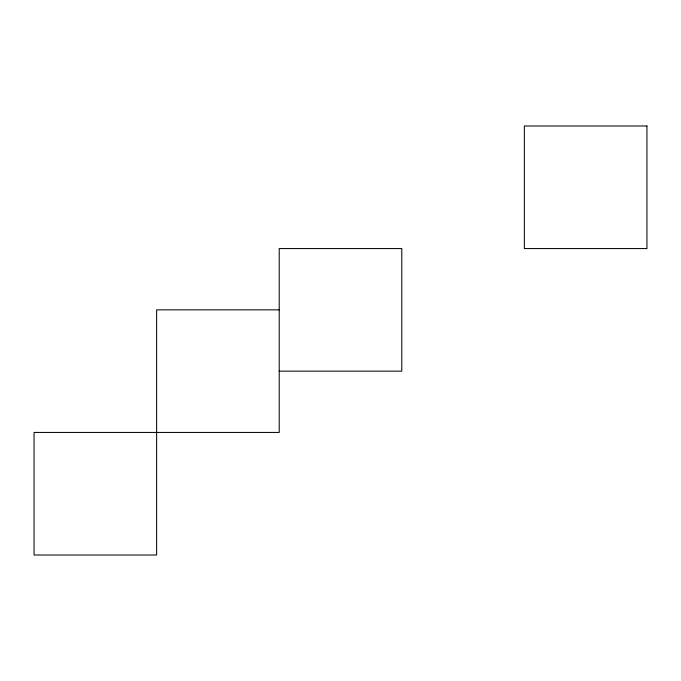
<?xml version="1.0" encoding="UTF-8"?>
<svg xmlns="http://www.w3.org/2000/svg" width="681" height="681" viewBox="0 0 681 681"><rect width="100%" height="100%" fill="white"/><g stroke="black" fill="none" stroke-linecap="round" stroke-linejoin="round"><path stroke-width="1.02" d="M279.21 309.855L156.63 309.855L156.63 555.015L34.05 555.015L34.05 432.435L279.21 432.435L279.21 248.565L401.79 248.565L401.79 371.145L279.21 371.145M646.95 125.985L524.37 125.985L524.37 248.565L646.95 248.565L646.95 125.985"/></g></svg>
